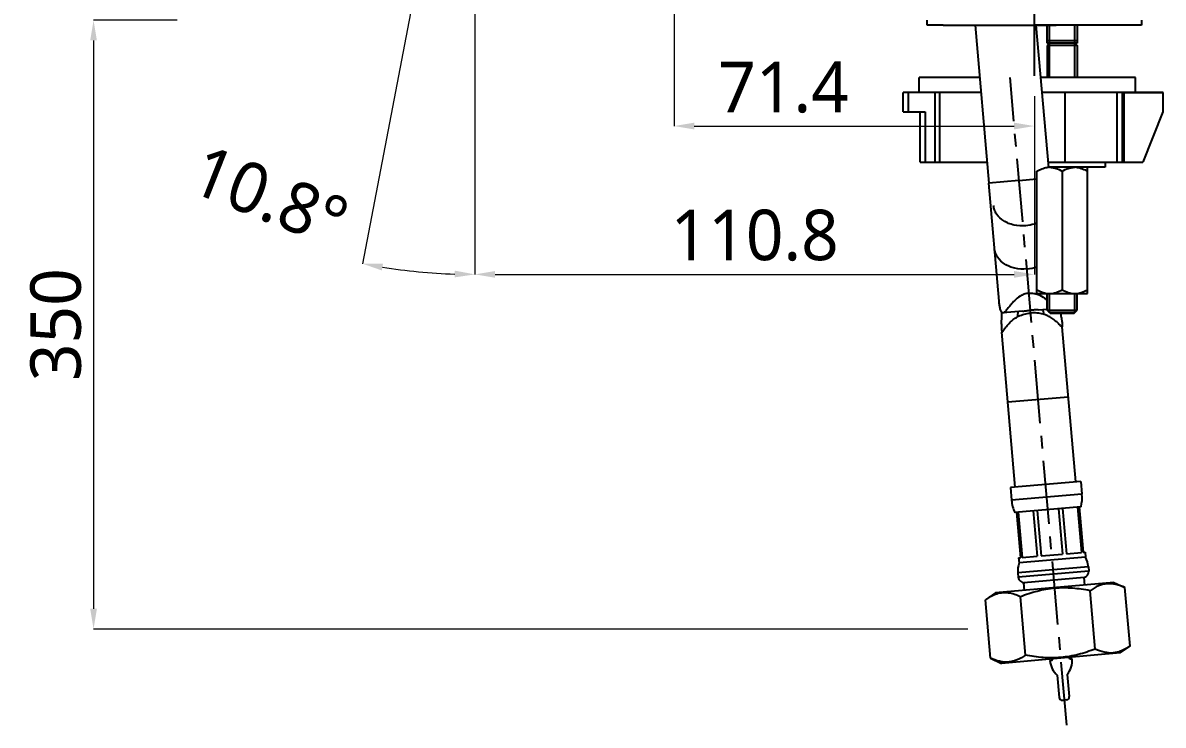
# Model space of a CAD drawing. Extents: x 0 to 1354, y 0 to 992.
# Drawn here: x 608.5 to 834.3, y 201.9 to 340.9 of the extents above; entities that cross this region are included whole.
import ezdxf

# ---------------------------------------------------------------- set-up
doc = ezdxf.new("R2010")
doc.units = 0
doc.header["$LTSCALE"] = 10
doc.header["$MEASUREMENT"] = 0
doc.header["$PDMODE"] = 3
doc.header["$PDSIZE"] = -10
doc.linetypes.add('CENTER', pattern=[2, 1.25, -0.25, 0.25, -0.25])
doc.layers.get('0').update_dxf_attribs({"linetype": 'CONTINUOUS'})
doc.layers.get('DEFPOINTS').update_dxf_attribs({"linetype": 'CONTINUOUS'})
for name, color, linetype in [('1', 7, 'CONTINUOUS'), ('DEF_LAYER_ASSEM_MEMBER', 7, 'CONTINUOUS'), ('DEFAULT_1', 7, 'CENTER')]:
    doc.layers.add(name, color=color, linetype=linetype)
doc.styles.add('Daelim Dimension', font='NanumGothic.ttf')
doc.dimstyles.new('DEFAULT', dxfattribs={"dimscale": 2, "dimtxt": 2, "dimasz": 2, "dimexe": 0, "dimexo": 2, "dimgap": 1, "dimtad": 1, "dimdec": 1, "dimzin": 9, "dimdsep": 46, "dimtxsty": 'Daelim Dimension', "dimcen": 0.5, "dimclrd": 252, "dimclre": 252, "dimclrt": 3, "dimadec": 1, "dimazin": 0, "dimtfac": 1, "dimtdec": 1, "dimtix": 1, "dimtmove": 0, "dimatfit": 3, "dimfxl": 1, "dimtolj": 1, "dimtzin": 1, "dimlwd": 9, "dimlwe": 9, "dimarcsym": 0})

# ---------------------------------------------------------------- blocks, each defined once
blk = doc.blocks.new('*D5')
at = {"color": 5, "lineweight": 9, "ltscale": 0.5, "transparency": 16777216}
for p, q in [((698.02, 405.45), (698.02, 291.15)), ((808.79, 326.45), (808.79, 291.15)), ((702.02, 291.15), (804.79, 291.15))]:
    blk.add_line(p, q, dxfattribs=at)
at = {"color": 5, "ltscale": 0.5, "transparency": 16777216}
for points in [[(702.02, 291.82), (702.02, 290.49), (698.02, 291.15)], [(804.79, 291.82), (804.79, 290.49), (808.79, 291.15)]]:
    blk.add_solid(points, dxfattribs=at)
at = {"layer": 'DEFPOINTS', "color": 0, "ltscale": 0.5, "transparency": 16777216}
for p in [(698.02, 409.45), (808.79, 330.45), (808.79, 291.15)]:
    blk.add_point(p, dxfattribs=at)
at = {"color": 7, "lineweight": -3, "ltscale": 0.5, "transparency": 16777216, "insert": (753.41, 298.86), "char_height": 10, "attachment_point": 5, "style": 'Daelim Dimension'}
blk.add_mtext('\\A1;110.8', dxfattribs=at)
blk = doc.blocks.new('*D6')
at = {"color": 5, "lineweight": 9, "ltscale": 0.5, "transparency": 16777216}
for p, q in [((737.44, 352.66), (737.44, 320.51)), ((808.79, 320.66), (808.79, 320.51)), ((741.44, 320.51), (804.79, 320.51))]:
    blk.add_line(p, q, dxfattribs=at)
at = {"color": 5, "ltscale": 0.5, "transparency": 16777216}
for points in [[(741.44, 321.18), (741.44, 319.85), (737.44, 320.51)], [(804.79, 321.18), (804.79, 319.85), (808.79, 320.51)]]:
    blk.add_solid(points, dxfattribs=at)
at = {"layer": 'DEFPOINTS', "color": 0, "ltscale": 0.5, "transparency": 16777216}
for p in [(737.44, 356.66), (808.79, 324.66), (808.79, 320.51)]:
    blk.add_point(p, dxfattribs=at)
at = {"color": 7, "lineweight": -3, "ltscale": 0.5, "transparency": 16777216, "insert": (759.12, 328.16), "char_height": 10, "attachment_point": 5, "style": 'Daelim Dimension'}
blk.add_mtext('\\A1;71.4', dxfattribs=at)
blk = doc.blocks.new('*D7')
at = {"color": 5, "lineweight": 9, "ltscale": 0.5, "transparency": 16777216}
for p, q in [((698.02, 405.45), (698.02, 291.15)), ((695.44, 396.02), (675.75, 293.27))]:
    blk.add_line(p, q, dxfattribs=at)
blk.add_arc((698.02, 409.5), 118.35, 261.0878, 268.0633, dxfattribs=at)
at = {"color": 5, "ltscale": 0.5, "transparency": 16777216}
for points in [[(679.58, 291.93), (679.81, 293.24), (675.75, 293.27)], [(694.04, 291.89), (694.01, 290.56), (698.02, 291.15)]]:
    blk.add_solid(points, dxfattribs=at)
at = {"layer": 'DEFPOINTS', "color": 0, "ltscale": 0.5, "transparency": 16777216}
for p in [(701.91, 429.77), (698.02, 409.55), (698.02, 409.45), (696.19, 399.95), (690.56, 291.39)]:
    blk.add_point(p, dxfattribs=at)
at = {"color": 7, "lineweight": -3, "ltscale": 0.5, "transparency": 16777216, "insert": (657.38, 306.59), "char_height": 10, "attachment_point": 5, "rotation": 338.4492, "style": 'Daelim Dimension'}
blk.add_mtext('\\A1;10.8°', dxfattribs=at)
blk = doc.blocks.new('*D9')
at = {"color": 5, "lineweight": 9, "ltscale": 0.5, "transparency": 16777216}
for p, q in [((639.06, 341.45), (622.5, 341.45)), ((622.5, 337.45), (622.5, 224.95)), ((795.63, 220.95), (622.5, 220.95))]:
    blk.add_line(p, q, dxfattribs=at)
at = {"color": 5, "ltscale": 0.5, "transparency": 16777216}
for points in [[(621.84, 337.45), (623.17, 337.45), (622.5, 341.45)], [(621.84, 224.95), (623.17, 224.95), (622.5, 220.95)]]:
    blk.add_solid(points, dxfattribs=at)
at = {"layer": 'DEFPOINTS', "color": 0, "ltscale": 0.5, "transparency": 16777216}
for p in [(643.06, 341.45), (622.5, 220.95), (799.63, 220.95)]:
    blk.add_point(p, dxfattribs=at)
at = {"color": 7, "lineweight": -3, "ltscale": 0.5, "transparency": 16777216, "insert": (615.05, 281.2), "char_height": 10, "attachment_point": 5, "rotation": 90, "style": 'Daelim Dimension'}
blk.add_mtext('\\A1;350', dxfattribs=at)

msp = doc.modelspace()

# ---------------------------------------------------------------- linework, layer by layer
at = {"color": 1, "linetype": 'CENTER'}
msp.add_line((808.79, 330.45), (808.79, 354.15), dxfattribs=at)
for p, q in [((811.3, 336.95), (811.3, 340.45)), ((817.3, 340.45), (817.3, 336.95)), ((817.3, 336.95), (811.3, 336.95)), ((811.8, 336.95), (811.3, 336.45)), ((816.8, 336.95), (817.3, 336.45)), ((817.3, 336.45), (811.3, 336.45))]:
    msp.add_line(p, q)
at = {"color": 7, "linetype": 'Continuous'}
for p, q in [((828.8, 330.15), (826.3, 330.15)), ((828.8, 327.15), (828.8, 330.15)), ((828.8, 327.15), (826.3, 327.15)), ((826.6, 327.15), (834.3, 327.15)), ((826.6, 313.35), (826.6, 327.15)), ((834.3, 323.35), (834.3, 327.15)), ((834.26, 323.35), (830.27, 313.35)), ((834.3, 323.35), (834.26, 323.35)), ((826.6, 313.35), (830.27, 313.35))]:
    msp.add_line(p, q, dxfattribs=at)
at = {"color": 7}
for p, q in [((811.87, 214.68), (812.07, 214.69)), ((816.26, 215.06), (816.06, 215.04)), ((813.33, 211.79), (813.71, 207.41)), ((815.32, 211.97), (815.71, 207.58)), ((814.36, 206.86), (814.76, 206.9)), ((815.16, 206.93), (814.76, 206.9))]:
    msp.add_line(p, q, dxfattribs=at)
for points in [[(787.54, 340.45), (787.54, 341.45)], [(830.04, 341.45), (830.04, 340.45)], [(790.74, 340.45), (787.54, 340.45)], [(790.74, 340.45), (790.99, 340.45), (791.72, 340.45), (792.92, 340.45), (794.55, 340.45), (796.56, 340.45), (813.11, 340.45)], [(830.04, 340.45), (814.3, 340.45), (808.79, 340.45)]]:
    msp.add_lwpolyline(points)
for centre, radius, start, end in [((816.21, 215.06), 4.35, 185, 228.6028), ((812.04, 215.09), 0.4, 275, 353.5702), ((811.92, 214.68), 4.35, 321.3972, 5), ((816.02, 215.44), 0.4, 196.4298, 275), ((814.31, 207.46), 0.6, 185, 275), ((815.11, 207.53), 0.6, 275, 5)]:
    msp.add_arc(centre, radius, start, end, dxfattribs=at)
at = {"layer": '1'}
for p, q in [((811.3, 336.45), (811.3, 330.15)), ((817.3, 336.45), (817.3, 330.15))]:
    msp.add_line(p, q, dxfattribs=at)
at = {"layer": 'DEF_LAYER_ASSEM_MEMBER', "color": 7, "linetype": 'Continuous'}
for p, q in [((797.06, 340.45), (799.79, 309.24)), ((809.1, 340.45), (811.56, 312.34)), ((811.3, 337.45), (817.3, 337.45)), ((785.99, 327.15), (785.99, 330.15)), ((797.96, 330.15), (785.99, 330.15)), ((828.8, 330.15), (810, 330.15)), ((828.8, 327.15), (828.8, 330.15)), ((782.8, 323.35), (782.8, 327.15)), ((798.22, 327.15), (782.8, 327.15)), ((834.3, 327.15), (810.27, 327.15)), ((826.6, 313.35), (826.6, 327.15)), ((834.3, 323.35), (834.3, 327.15)), ((782.8, 323.35), (787.18, 323.35)), ((786.18, 313.35), (786.18, 323.35)), ((834.26, 323.35), (830.27, 313.35)), ((834.3, 323.35), (834.26, 323.35)), ((786.18, 313.35), (799.43, 313.35)), ((811.47, 313.35), (830.27, 313.35)), ((822.8, 312.35), (811.56, 312.35)), ((811.97, 312.35), (811.8, 312.35)), ((811.97, 312.34), (811.97, 312.35)), ((819.3, 287.35), (819.3, 312.35)), ((822.8, 313.35), (822.8, 312.35)), ((805.72, 309.75), (799.75, 309.23)), ((805.75, 309.76), (809.3, 310.07)), ((809.3, 287.35), (809.3, 311.57)), ((814.3, 311.57), (814.3, 288.12)), ((801.8, 285.88), (799.75, 309.23)), ((809.3, 287.35), (819.3, 287.35)), ((811.3, 284.05), (811.3, 287.35)), ((817.3, 284.05), (817.3, 287.35)), ((806.48, 283.87), (802.58, 283.52)), ((809.56, 284.13), (811.3, 284.29)), ((811.3, 284.05), (817.3, 284.05)), ((811.9, 283.45), (811.3, 284.05)), ((816.8, 283.55), (811.8, 283.55)), ((811.9, 283.45), (816.7, 283.45)), ((816.7, 283.45), (817.3, 284.05)), ((816.98, 250.08), (814.29, 280.8)), ((805.02, 249.03), (802.34, 279.74)), ((818, 250.17), (804.06, 248.95)), ((804.06, 248.95), (804.28, 246.45)), ((818, 250.17), (818.22, 247.67)), ((818.04, 245.15), (804.89, 244)), ((805.24, 244.03), (806.03, 235.07)), ((805.57, 244.06), (806.36, 235.09)), ((808.55, 244.32), (809.34, 235.35)), ((809.35, 244.39), (810.14, 235.43)), ((813.58, 244.76), (814.36, 235.79)), ((814.38, 244.83), (815.17, 235.86)), ((817.36, 245.09), (818.14, 236.13)), ((817.69, 245.12), (818.48, 236.15)), ((805.68, 235.03), (806.03, 235.07)), ((805.68, 235.03), (805.76, 234.04)), ((818.91, 235.19), (805.76, 234.04)), ((806.36, 235.09), (809.34, 235.35)), ((810.14, 235.43), (814.36, 235.79)), ((815.17, 235.86), (818.14, 236.13)), ((818.48, 236.15), (818.83, 236.19)), ((818.83, 236.19), (818.91, 235.19)), ((819.48, 233.27), (819.56, 232.43)), ((805.54, 232.05), (805.61, 231.21)), ((818.66, 231.15), (806.71, 230.11)), ((818.8, 229.66), (818.66, 231.15)), ((801.09, 228.11), (799.12, 226.73)), ((824.55, 230.16), (801.09, 228.11)), ((806.84, 228.61), (806.71, 230.11)), ((820.84, 216.99), (819.83, 228.54)), ((824.55, 230.16), (826.72, 229.15)), ((827.74, 217.59), (826.72, 229.15)), ((800.13, 215.18), (799.12, 226.73)), ((807.03, 215.78), (806.02, 227.33)), ((825.77, 216.21), (827.74, 217.59)), ((800.13, 215.18), (802.31, 214.16)), ((825.77, 216.21), (802.31, 214.16))]:
    msp.add_line(p, q, dxfattribs=at)
at = {"layer": 'DEF_LAYER_ASSEM_MEMBER', "color": 2, "linetype": 'Continuous'}
for p, q in [((811.8, 330.15), (811.8, 340.45)), ((816.8, 330.15), (816.8, 340.45)), ((811.8, 283.55), (811.8, 287.35)), ((816.8, 283.55), (816.8, 287.35))]:
    msp.add_line(p, q, dxfattribs=at)
at = {"layer": 'DEF_LAYER_ASSEM_MEMBER', "color": 9, "linetype": 'Continuous'}
for p, q in [((783.8, 327.15), (783.8, 323.35)), ((789.15, 313.35), (789.15, 327.15)), ((790, 327.15), (790, 313.35)), ((814.8, 327.15), (814.8, 313.35)), ((825.17, 313.35), (825.17, 327.15)), ((826.15, 327.15), (826.15, 313.35)), ((787.18, 323.35), (787.18, 313.35)), ((803.55, 265.9), (815.5, 266.94)), ((818.22, 247.67), (804.28, 246.45)), ((819.48, 233.27), (805.54, 232.05)), ((819.56, 232.43), (805.61, 231.21))]:
    msp.add_line(p, q, dxfattribs=at)
at = {"layer": 'DEF_LAYER_ASSEM_MEMBER', "color": 7, "linetype": 'Continuous'}
for centre, radius, start, end in [((811.81, 308.53), 3.82, 90.0537, 97.5256), ((816.8, 308.53), 3.82, 82.4743, 89.9462), ((812.25, 247.15), 8, 185, 203.1949), ((810.25, 246.98), 8, 346.8051, 5), ((814.5, 232.84), 5, 5, 28.0739), ((810.52, 232.49), 5, 161.9261, 185), ((806.8, 231.32), 1.2, 185, 275), ((818.36, 232.33), 1.2, 284.4706, 5), ((823.93, 221.35), 5.14, 274.9925, 276.0228), ((823.76, 222.09), 5.91, 287.0715, 288.6556), ((803.22, 219.53), 5.14, 273.9776, 274.9906)]:
    msp.add_arc(centre, radius, start, end, dxfattribs=at)
for points, start_tangent, end_tangent in [([(809.3, 311.57), (810.28, 312.05), (811.31, 312.32)], (0.866025, 0.5), (0.991491, 0.130178)), ([(811.8, 312.35), (812.45, 312.29), (813.09, 312.13), (814.3, 311.57)], (1, 0), (0.866025, -0.5)), ([(814.3, 311.57), (815.51, 312.13), (816.15, 312.29), (816.8, 312.35)], (0.866025, 0.5), (1, 0)), ([(817.3, 312.32), (818.33, 312.05), (819.3, 311.57)], (0.991491, -0.130177), (0.866025, -0.5)), ([(807.69, 287.42), (806.76, 287.22), (805.99, 286.86), (804.84, 285.94)], (-0.996195, -0.087156), (-0.704603, -0.709601)), ([(807.75, 287.43), (808.69, 287.39), (809.52, 287.17), (810.81, 286.46)], (0.996195, 0.087156), (0.81712, -0.576468)), ([(809.3, 288.12), (810.51, 287.56), (811.15, 287.4), (811.8, 287.35)], (0.866025, -0.5), (1, 0)), ([(811.8, 287.35), (812.45, 287.4), (813.09, 287.56), (814.3, 288.12)], (1, 0), (0.866025, 0.5)), ([(814.3, 288.12), (815.51, 287.56), (816.15, 287.4), (816.8, 287.35)], (0.866025, -0.5), (1, 0)), ([(816.8, 287.35), (817.45, 287.4), (818.09, 287.56), (819.3, 288.12)], (1, 0), (0.866025, 0.5)), ([(802.58, 283.52), (802.43, 283.56), (802.28, 283.72), (802.14, 283.99), (802.04, 284.33), (801.96, 284.7), (801.89, 285.08), (801.8, 285.87)], (-0.996175, -0.087383), (-0.087248, 0.996187)), ([(804.84, 285.94), (804.19, 285.22), (803.63, 284.51), (803.36, 284.18), (803.11, 283.88), (802.85, 283.65), (802.58, 283.52)], (-0.704603, -0.709601), (-0.996175, -0.087383)), ([(802.3, 283.69), (802.25, 281.9), (802.26, 281.01), (802.3, 280.19)], (-0.04786, -0.998854), (0.0865, -0.996252)), ([(802.43, 279.75), (802.49, 279.77), (802.56, 279.84), (802.7, 280.04), (802.87, 280.29), (803.07, 280.56), (803.28, 280.86), (803.52, 281.16), (803.79, 281.46), (804.1, 281.76), (804.8, 282.34), (805.68, 282.86), (806.77, 283.27), (808.03, 283.49)], (0.995183, 0.09804), (0.996195, 0.087156)), ([(805.45, 282.74), (805.64, 283.79)], (0.137426, 0.990512), (0.213947, 0.976845)), ([(814.26, 280.78), (814.19, 280.8), (814.12, 280.85), (813.94, 281.02), (813.73, 281.24), (813.49, 281.48), (813.23, 281.73), (812.94, 281.98), (812.62, 282.23), (812.27, 282.48), (811.47, 282.93), (810.51, 283.28), (809.37, 283.49), (808.09, 283.5)], (-0.997088, -0.076261), (-0.996195, -0.087156)), ([(810.76, 283.2), (810.4, 284.21)], (-0.307339, 0.9516), (-0.380324, 0.924853)), ([(802.3, 280.19), (802.32, 279.99), (802.33, 279.91), (802.35, 279.84), (802.37, 279.8), (802.39, 279.77), (802.43, 279.75)], (0.0865, -0.996252), (0.995183, 0.09804)), ([(814.31, 281.24), (814.33, 281.04), (814.33, 280.95), (814.32, 280.89), (814.31, 280.84), (814.3, 280.81), (814.26, 280.78)], (0.087811, -0.996137), (-0.997088, -0.076261)), ([(806.02, 227.33), (804.85, 227.8), (803.67, 228.07), (802.5, 228.1), (801.36, 227.88)], (-0.906224, 0.422798), (-0.955888, -0.293732)), ([(819.83, 228.54), (816.34, 229.02), (812.83, 229.01), (809.37, 228.41), (806.02, 227.33)], (-0.981278, 0.192598), (-0.932926, -0.360069)), ([(826.72, 229.15), (824.95, 229.78), (824.06, 229.91), (823.18, 229.91), (822.31, 229.76), (821.46, 229.47), (819.83, 228.54)], (-0.906308, 0.422618), (-0.819039, -0.573739)), ([(801.36, 227.88), (800.78, 227.67), (799.12, 226.73)], (-0.955888, -0.293732), (-0.819152, -0.573576)), ([(820.84, 216.99), (817.49, 215.91), (814.03, 215.32), (810.51, 215.3), (807.03, 215.78)], (-0.932926, -0.360069), (-0.981278, 0.192598)), ([(824.38, 216.22), (823.5, 216.22), (822.61, 216.36), (820.84, 216.99)], (-0.996207, -0.087016), (-0.906224, 0.422798)), ([(827.74, 217.59), (827.23, 217.25), (825.65, 216.49)], (-0.819152, -0.573576), (-0.947487, -0.319793)), ([(803.58, 214.4), (802.72, 214.41), (801.86, 214.56), (800.13, 215.18)], (-0.997591, -0.069376), (-0.906308, 0.422618)), ([(807.03, 215.78), (805.39, 214.85), (804.54, 214.56), (803.67, 214.41)], (-0.819039, -0.573739), (-0.996208, -0.087001)), ([(825.5, 216.44), (825.24, 216.37), (824.47, 216.23)], (-0.955966, -0.293477), (-0.994481, -0.104915))]:
    msp.add_spline(points, degree=3, dxfattribs=dict(at, start_tangent=start_tangent, end_tangent=end_tangent))
at = {"layer": 'DEF_LAYER_ASSEM_MEMBER', "color": 9, "linetype": 'Continuous'}
for points, start_tangent, end_tangent in [([(807.08, 300.77), (804.77, 300.92), (803.7, 301.25), (802.74, 301.73), (801.32, 303.09), (800.9, 303.91), (800.71, 304.79)], (-0.996195, -0.087156), (-0.087156, 0.996195)), ([(809.33, 301.31), (808.79, 301.12), (807.08, 300.77)], (-0.925054, -0.379836), (-0.996195, -0.087156)), ([(807.26, 292.23), (804.95, 292.38), (803.88, 292.71), (802.92, 293.19), (801.5, 294.55), (801.08, 295.37), (800.89, 296.25)], (-0.996195, -0.087156), (-0.087156, 0.996195))]:
    msp.add_spline(points, degree=3, dxfattribs=dict(at, start_tangent=start_tangent, end_tangent=end_tangent))
msp.add_open_spline([(807.33, 292.24), (808, 292.3), (808.67, 292.44), (809.3, 292.68)], degree=3, dxfattribs=at)
at = {"layer": 'DEF_LAYER_ASSEM_MEMBER', "color": 7, "linetype": 'Continuous'}
for points in [[(807.72, 287.42), (807.71, 287.42), (807.7, 287.42), (807.69, 287.42)], [(807.72, 287.42), (807.73, 287.43), (807.74, 287.43), (807.75, 287.43)], [(810.81, 286.46), (810.98, 286.34), (811.14, 286.22), (811.3, 286.09)], [(808.03, 283.49), (808.04, 283.49), (808.05, 283.49), (808.06, 283.5)], [(808.09, 283.5), (808.08, 283.5), (808.07, 283.5), (808.06, 283.5)]]:
    msp.add_open_spline(points, degree=3, dxfattribs=at)
for points, knots in [([(806.48, 283.87), (806.71, 283.89), (807.21, 283.97), (807.72, 284.04), (808, 284.07), (808.01, 284.07)], [0, 0, 0, 0, 0.714002, 1.50437, 1.549721, 1.549721, 1.549721, 1.549721]), ([(809.56, 284.13), (809.32, 284.11), (808.82, 284.11), (808.3, 284.09), (808.03, 284.07), (808.01, 284.07)], [0, 0, 0, 0, 0.714002, 1.50437, 1.549721, 1.549721, 1.549721, 1.549721]), ([(813.97, 283.45), (814, 283.28), (814.08, 282.81), (814.21, 282.08), (814.29, 281.51), (814.31, 281.24)], [1.270807, 1.270807, 1.270807, 1.270807, 1.799261, 2.686784, 3.506658, 3.506658, 3.506658, 3.506658])]:
    msp.add_open_spline(points, degree=3, knots=knots, dxfattribs=at)
at = {"layer": 'DEFAULT_1', "color": 1, "linetype": 'CENTER'}
msp.add_line((815.2, 201.92), (803.98, 330.15), dxfattribs=at)

# ---------------------------------------------------------------- dimensions: what is measured, and where the dimension line sits
at = {"color": 5, "lineweight": -3, "ltscale": 0.5}
dim = msp.add_angular_dim_2l(base=(690.5604, 291.39), line1=((696.1945, 399.9485), (701.9101, 429.7726)), line2=((698.0249, 409.5495), (698.0249, 409.4495)), dimstyle='DEFAULT', override={"dimtxt": 5, "dimclrd": 5, "dimclre": 5, "dimclrt": 7}, dxfattribs=at)
dim.commit()
dim.dimension.update_dxf_attribs({"geometry": '*D7', "text_midpoint": (654.5535, 299.4277), "dimtype": 162})
for base, p1, p2, picture, middle in [((808.79, 291.15), (698.02, 409.45), (808.79, 330.45), '*D5', (753.41, 291.15)), ((808.7931, 320.5144), (737.4392, 356.6585), (808.7931, 324.6627), '*D6', (759.1245, 320.5144))]:
    dim = msp.add_linear_dim(base=base, p1=p1, p2=p2, dimstyle='DEFAULT', override={"dimtxt": 5, "dimclrd": 5, "dimclre": 5, "dimclrt": 7}, dxfattribs=at)
    dim.commit()
    dim.dimension.update_dxf_attribs({"geometry": picture, "text_midpoint": middle, "dimtype": 160})
dim = msp.add_linear_dim(base=(622.5, 220.95), p1=(643.06, 341.45), p2=(799.63, 220.95), angle=90, text='350', dimstyle='DEFAULT', override={"dimtxt": 5, "dimclrd": 5, "dimclre": 5, "dimclrt": 7}, dxfattribs=at)
dim.commit()
dim.dimension.update_dxf_attribs({"geometry": '*D9', "text_midpoint": (615.05, 281.2)})

doc.saveas('drawing.dxf')
